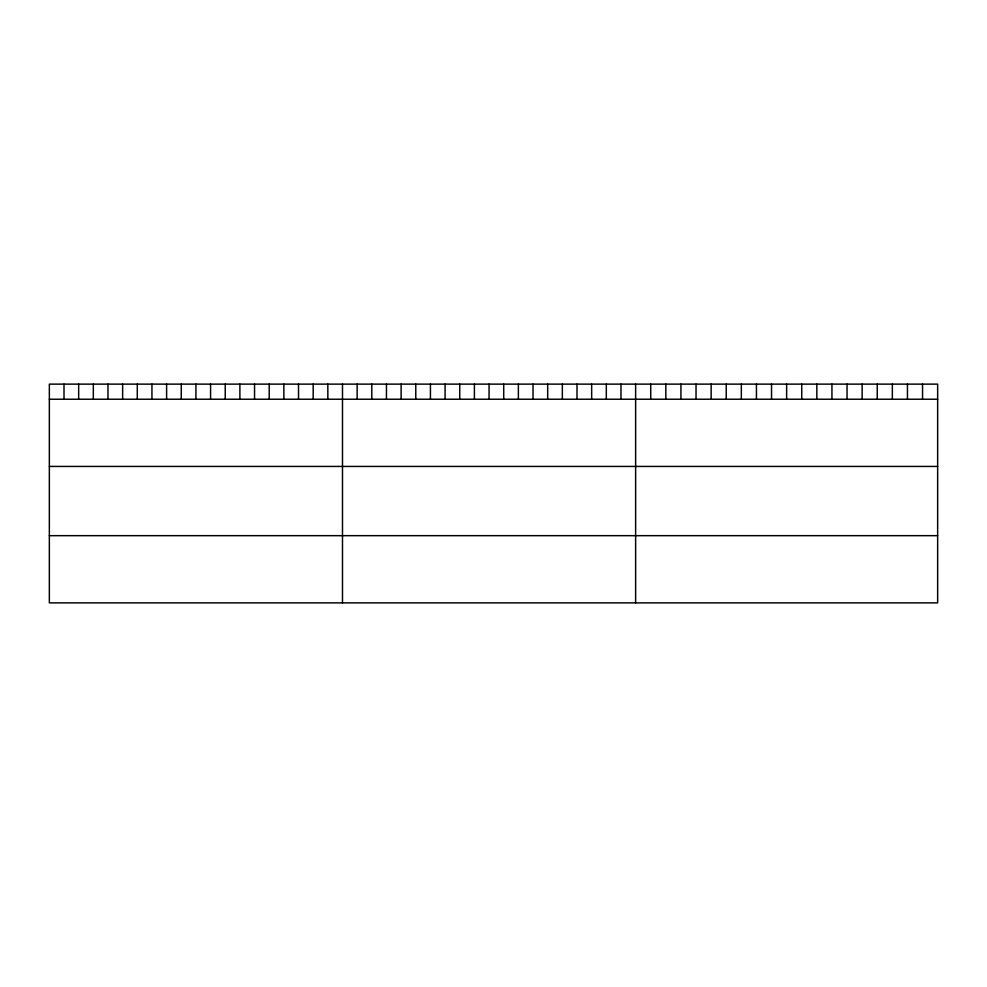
<?xml version="1.0" encoding="UTF-8"?>
<svg xmlns="http://www.w3.org/2000/svg" width="987" height="987" viewBox="0 0 987 987"><rect width="100%" height="100%" fill="white"/><g stroke="black" fill="none" stroke-linecap="round" stroke-linejoin="round"><path stroke-width="1.48" d="M937.65 399.229L937.65 602.872L49.35 602.872L49.35 384.128L937.65 384.128L937.65 399.229L49.35 399.229M49.35 466.432L937.65 466.432M49.35 535.67L937.65 535.67M922.549 384.128L922.549 399.229M907.448 384.128L907.448 399.229M892.347 384.128L892.347 399.229M877.246 384.128L877.246 399.229M862.144 384.128L862.144 399.229M847.043 384.128L847.043 399.229M831.942 384.128L831.942 399.229M816.841 384.128L816.841 399.229M801.74 384.128L801.74 399.229M786.639 384.128L786.639 399.229M771.538 384.128L771.538 399.229M756.437 384.128L756.437 399.229M741.336 384.128L741.336 399.229M726.235 384.128L726.235 399.229M711.133 384.128L711.133 399.229M696.032 384.128L696.032 399.229M680.931 384.128L680.931 399.229M665.83 384.128L665.83 399.229M650.729 384.128L650.729 399.229M635.628 384.128L635.628 602.872M620.971 384.128L620.971 399.229M606.314 384.128L606.314 399.229M591.657 384.128L591.657 399.229M577 384.128L577 399.229M562.343 384.128L562.343 399.229M547.686 384.128L547.686 399.229M533.029 384.128L533.029 399.229M518.372 384.128L518.372 399.229M503.715 384.128L503.715 399.229M489.058 384.128L489.058 399.229M474.402 384.128L474.402 399.229M459.745 384.128L459.745 399.229M445.088 384.128L445.088 399.229M430.431 384.128L430.431 399.229M415.774 384.128L415.774 399.229M401.117 384.128L401.117 399.229M386.46 384.128L386.46 399.229M371.803 384.128L371.803 399.229M357.146 384.128L357.146 399.229M342.489 384.128L342.489 602.872M327.832 384.128L327.832 399.229M313.175 384.128L313.175 399.229M298.518 384.128L298.518 399.229M283.861 384.128L283.861 399.229M269.204 384.128L269.204 399.229M254.547 384.128L254.547 399.229M239.89 384.128L239.89 399.229M225.233 384.128L225.233 399.229M210.576 384.128L210.576 399.229M195.919 384.128L195.919 399.229M181.263 384.128L181.263 399.229M166.606 384.128L166.606 399.229M151.949 384.128L151.949 399.229M137.292 384.128L137.292 399.229M122.635 384.128L122.635 399.229M107.978 384.128L107.978 399.229M93.321 384.128L93.321 399.229M78.664 384.128L78.664 399.229M64.007 384.128L64.007 399.229"/></g></svg>
